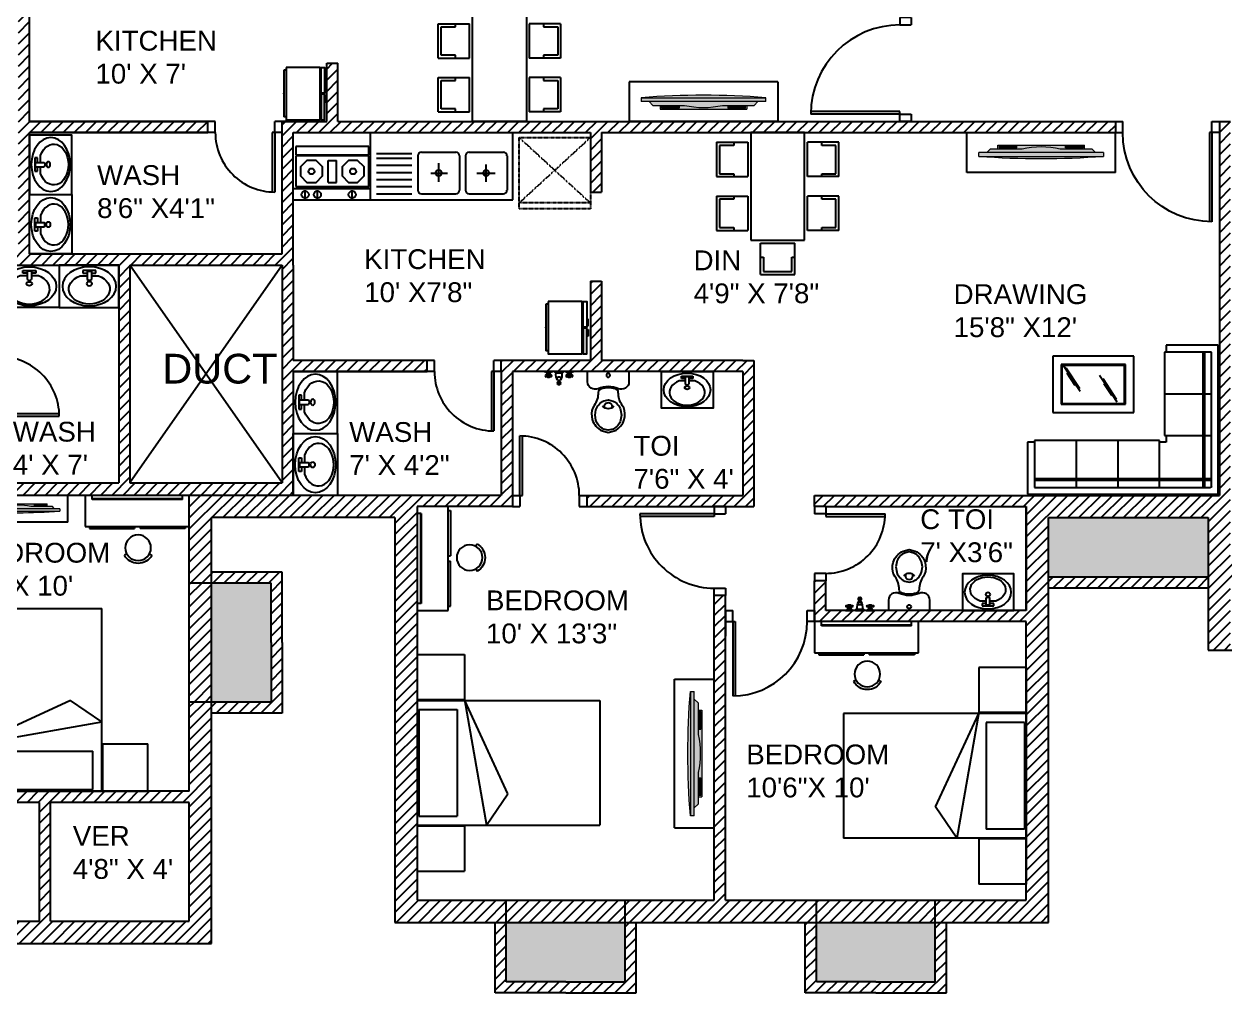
# Model space of a CAD drawing. Header units: inches. Extents: x -13968999 to -13960898, y 3615467 to 3617661.
# Drawn here: x -13962834.3 to -13962349.3, y 3616153.7 to 3616545.1 of the extents above; entities that cross this region are included whole.
import ezdxf

# ---------------------------------------------------------------- set-up
doc = ezdxf.new("R2010")
doc.units = ezdxf.units.IN
doc.linetypes.add('HIDDEN', pattern=[0.375, 0.25, -0.125])
for name, color, linetype in [('DOOR', 141, 'Continuous'), ('EQUIP', 5, 'Continuous'), ('furniture', 90, 'Continuous'), ('KITCHEN', 4, 'Continuous'), ('STAIRS', 10, 'Continuous'), ('T.V.', 44, 'Continuous'), ('TEXT', 10, 'Continuous'), ('TOILET', 11, 'Continuous'), ('WALL', 141, 'Continuous'), ('WASH BASIN', 246, 'Continuous')]:
    doc.layers.add(name, color=color, linetype=linetype)
doc.layers.add('moveis', color=254, linetype='Continuous', lineweight=5)
doc.layers.add('parede', color=7, linetype='Continuous', lineweight=30)
doc.styles.get("Standard").update_dxf_attribs({"font": 'arial.ttf'})
pattern_1 = [(45, (-1074.5756, 0), (-2.2450640303, 2.2450640303), [])]

# ---------------------------------------------------------------- blocks, each defined once
blk = doc.blocks.new('*U12')
for p, q in [((0, 0), (0, 36)), ((1, 0), (1, 35.99)), ((-3, -4.5), (-3, 0)), ((-3, 0), (0, 0)), ((0, 0), (0, -4.5)), ((0, 0), (1, 0)), ((39, 0), (36, 0)), ((36, 0), (36, -4.5)), ((39, -4.5), (39, 0)), ((0, -4.5), (-3, -4.5)), ((39, -4.5), (36, -4.5))]:
    blk.add_line(p, q)
blk.add_arc((0, 0), 36, 0, 90)
blk = doc.blocks.new('*U15')
for p, q in [((0, 4.5), (-3, 4.5)), ((-3, 4.5), (-3, 0)), ((-3, 0), (0, 0)), ((0, 0), (0, 4.5)), ((0, 0), (0, -36)), ((0, 0), (1, 0)), ((1, 0), (1, -35.99)), ((39, 4.5), (36, 4.5)), ((36, 0), (36, 4.5)), ((39, 0), (36, 0)), ((39, 4.5), (39, 0))]:
    blk.add_line(p, q)
blk.add_arc((0, 0), 36, 270, 0)
blk = doc.blocks.new('*U16')
for p, q in [((-14.53, -15.74), (-11.53, -15.74)), ((-14.53, -15.74), (-14.53, -20.24)), ((-11.53, -20.24), (-11.53, -15.74)), ((18.47, -15.74), (21.47, -15.74)), ((18.47, -20.24), (18.47, -15.74)), ((21.47, -15.74), (21.47, -20.24)), ((-14.53, -20.24), (-11.53, -20.24)), ((-11.53, -20.24), (-11.53, -50.24)), ((-11.53, -20.24), (-10.53, -20.24)), ((-10.53, -20.24), (-10.53, -50.22)), ((21.47, -20.24), (18.47, -20.24))]:
    blk.add_line(p, q)
blk.add_arc((-11.53, -20.24), 30, 270, 0)
blk = doc.blocks.new('*U28')
for p, q in [((-3, -28.5), (0, -28.5)), ((-3, -33), (-3, -28.5)), ((0, -33), (0, -28.5)), ((24, -28.5), (27, -28.5)), ((24, -33), (24, -28.5)), ((27, -33), (27, -28.5)), ((-3, -33), (0, -33)), ((0, -33), (0, -57)), ((0, -33), (1, -33)), ((1, -33), (1, -56.98)), ((24, -33), (27, -33))]:
    blk.add_line(p, q)
blk.add_arc((0, -33), 24, 270, 0.0007)
blk = doc.blocks.new('*U23')
for p, q in [((0, -28.5), (-3, -28.5)), ((-3, -33), (-3, -28.5)), ((0, -33), (0, -28.5)), ((27, -28.5), (24, -28.5)), ((24, -33), (24, -28.5)), ((27, -33), (27, -28.5)), ((0, -33), (-3, -33)), ((24, -33), (23, -33)), ((23, -33), (23, -56.98)), ((27, -33), (24, -33)), ((24, -33), (24, -57))]:
    blk.add_line(p, q)
blk.add_arc((24, -33), 24, 179.9993, 270)
blk = doc.blocks.new('*U31')
for p, q in [((0, -24), (0, 0)), ((1, -24), (1, -0.02)), ((-3, -24), (0, -24)), ((-3, -24), (-3, -28.5)), ((0, -24), (0, -28.5)), ((0, -24), (1, -24)), ((24, -24), (27, -24)), ((24, -24), (24, -28.5)), ((27, -24), (27, -28.5)), ((-3, -28.5), (0, -28.5)), ((24, -28.5), (27, -28.5))]:
    blk.add_line(p, q)
blk.add_arc((0, -24), 24, 359.9993, 90)
blk = doc.blocks.new('MAT-P08')
for p, q in [((-0.075, 1.211), (-0.075, 0.686)), ((-0.075, 1.211), (2.325, 1.211)), ((0.425, 1.211), (0.425, 0.686)), ((0.435, 1.211), (0.435, -0.814)), ((1.815, 1.211), (1.815, -0.814)), ((1.825, 1.211), (1.825, 0.686)), ((2.325, 1.211), (2.325, 0.686)), ((0.535, 1.191), (0.535, 0.766)), ((0.535, 1.191), (1.715, 1.191)), ((1.715, 1.191), (1.715, 0.766)), ((-0.075, 0.686), (0.425, 0.686)), ((0.425, 0.686), (1.815, 0.443)), ((1.468, 0.207), (0.435, 0.684)), ((0.535, 0.766), (1.715, 0.766)), ((1.825, 0.686), (2.325, 0.686)), ((1.815, 0.443), (1.468, 0.207)), ((0.435, -0.814), (1.815, -0.814))]:
    blk.add_line(p, q)
blk = doc.blocks.new('bero-2')
at = {"layer": 'furniture', "color": 0, "linetype": 'ByBlock'}
for p, q in [((-0.151, 0.845), (-0.186, 0.864)), ((0.175, 0.845), (0.21, 0.864)), ((-0.75, 0.45), (0.75, 0.45)), ((-0.75, 0), (-0.75, 0.45)), ((-0.69, 0.45), (-0.69, 0.48)), ((-0.69, 0.48), (-0.04, 0.48)), ((-0.04, 0.45), (-0.04, 0.48)), ((0.69, 0.48), (0.04, 0.48)), ((0.04, 0.45), (0.04, 0.48)), ((0.69, 0.45), (0.69, 0.48)), ((0.75, 0.45), (0.75, 0)), ((0.75, 0), (-0.75, 0)), ((-0.65, 0.06), (-0.65, 0)), ((0.65, 0.06), (-0.65, 0.06)), ((0.65, 0.05), (-0.65, 0.05)), ((0.65, 0.06), (0.65, 0))]:
    blk.add_line(p, q, dxfattribs=at)
blk.add_circle((0.012, 0.756), 0.185, dxfattribs=at)
blk.add_arc((0.012, 0.756), 0.225, 28.6941, 151.3059, dxfattribs=at)
blk = doc.blocks.new('SOFA 1')
at = {"layer": 'furniture'}
for p, q in [((-13963169.4, 3616343.5), (-13963169.4, 3616658)), ((-13963168, 3616659.4), (-13962922.5, 3616659.4)), ((-13963157.9, 3616355), (-13963157.9, 3616646.5)), ((-13963156.5, 3616647.9), (-13962934, 3616647.9)), ((-13963071.8, 3616570.4), (-13963071.8, 3616647.9)), ((-13963002.9, 3616570.4), (-13963002.9, 3616647.9)), ((-13962934, 3616647.9), (-13962934, 3616570.4)), ((-13962922.5, 3616659.4), (-13962922.5, 3616573.2)), ((-13963157.9, 3616561.8), (-13963080.4, 3616561.8)), ((-13963083.3, 3616573.2), (-13963083.3, 3616561.8)), ((-13963071.8, 3616573.2), (-13963083.3, 3616573.2)), ((-13963080.4, 3616561.8), (-13963080.4, 3616355)), ((-13962934, 3616570.4), (-13963071.8, 3616570.4)), ((-13962922.5, 3616573.2), (-13962934, 3616573.2)), ((-13963033.8, 3616385.3), (-13963033.8, 3616519.2)), ((-13963033.8, 3616519.2), (-13962940.8, 3616519.2)), ((-13963020.1, 3616399), (-13963020.1, 3616505.5)), ((-13963020.1, 3616505.5), (-13962954.5, 3616505.5)), ((-13963018.8, 3616400.3), (-13963018.8, 3616504.1)), ((-13963018.8, 3616504.1), (-13962955.9, 3616504.1)), ((-13962955.9, 3616504.1), (-13962955.9, 3616400.3)), ((-13962954.5, 3616505.5), (-13962954.5, 3616399)), ((-13962940.8, 3616519.2), (-13962940.8, 3616385.3)), ((-13963080.4, 3616492.8), (-13963157.9, 3616492.8)), ((-13962998.7, 3616480.1), (-13963016.3, 3616491.5)), ((-13962977.4, 3616468), (-13963011.8, 3616490.3)), ((-13962985.7, 3616469.6), (-13963006, 3616482.8)), ((-13962972.1, 3616462.8), (-13962988.6, 3616473.5)), ((-13963080.4, 3616423.9), (-13963157.9, 3616423.9)), ((-13962981.2, 3616419.1), (-13962998.8, 3616430.5)), ((-13962959.9, 3616407), (-13962994.2, 3616429.3)), ((-13962968.2, 3616408.6), (-13962988.5, 3616421.8)), ((-13962954.6, 3616401.8), (-13962971.1, 3616412.5)), ((-13962940.8, 3616385.3), (-13963033.8, 3616385.3)), ((-13962954.5, 3616399), (-13963020.1, 3616399)), ((-13962955.9, 3616400.3), (-13963018.8, 3616400.3)), ((-13963083.3, 3616343.5), (-13963169.4, 3616343.5)), ((-13963080.4, 3616355), (-13963157.9, 3616355)), ((-13963083.3, 3616355), (-13963083.3, 3616343.5))]:
    blk.add_line(p, q, dxfattribs=at)
at = {"layer": 'furniture', "color": 8}
for p, q in [((-13963146.4, 3616647.9), (-13963146.4, 3616355)), ((-13963143.6, 3616647.9), (-13963143.6, 3616355)), ((-13962934, 3616636.4), (-13963157.9, 3616636.4)), ((-13962934, 3616633.5), (-13963157.9, 3616633.5))]:
    blk.add_line(p, q, dxfattribs=at)
at = {"layer": 'furniture'}
for centre in [(-13963168, 3616658), (-13963156.5, 3616646.5)]:
    blk.add_arc(centre, 1.37, 90, 180, dxfattribs=at)
blk = doc.blocks.new('DINNING TABLE')
at = {"layer": 'furniture', "color": 3, "linetype": 'Continuous'}
for p, q in [((-13962824.27, 3616409.17), (-13962824.27, 3616392.47)), ((-13962824.27, 3616409.17), (-13962805.98, 3616409.17)), ((-13962805.98, 3616409.17), (-13962805.98, 3616392.47)), ((-13962795.61, 3616409.17), (-13962777.33, 3616409.17)), ((-13962795.61, 3616409.17), (-13962795.61, 3616392.47)), ((-13962777.33, 3616409.17), (-13962777.33, 3616392.47)), ((-13962822.65, 3616407.55), (-13962807.56, 3616407.55)), ((-13962822.65, 3616400.04), (-13962822.65, 3616407.55)), ((-13962807.56, 3616407.55), (-13962807.56, 3616400.04)), ((-13962794.04, 3616407.55), (-13962778.91, 3616407.55)), ((-13962794.04, 3616400.04), (-13962794.04, 3616407.55)), ((-13962778.91, 3616407.55), (-13962778.91, 3616400.04)), ((-13962824.27, 3616400.04), (-13962822.65, 3616400.04)), ((-13962807.56, 3616400.04), (-13962805.98, 3616400.04)), ((-13962795.61, 3616400.04), (-13962794.04, 3616400.04)), ((-13962778.91, 3616400.04), (-13962777.33, 3616400.04)), ((-13962829.43, 3616390.9), (-13962772.17, 3616390.9)), ((-13962829.43, 3616362.24), (-13962829.43, 3616390.9)), ((-13962824.27, 3616392.47), (-13962805.98, 3616392.47)), ((-13962795.61, 3616392.47), (-13962777.33, 3616392.47)), ((-13962772.17, 3616390.9), (-13962772.17, 3616362.24)), ((-13962753.89, 3616385.68), (-13962770.55, 3616385.68)), ((-13962770.55, 3616385.68), (-13962770.55, 3616367.4)), ((-13962763.03, 3616385.68), (-13962763.03, 3616384.11)), ((-13962763.03, 3616384.11), (-13962755.46, 3616384.11)), ((-13962755.46, 3616384.11), (-13962755.46, 3616369.03)), ((-13962753.89, 3616385.68), (-13962753.89, 3616367.4)), ((-13962753.89, 3616367.4), (-13962770.55, 3616367.4)), ((-13962755.46, 3616369.03), (-13962763.03, 3616369.03)), ((-13962763.03, 3616369.03), (-13962763.03, 3616367.4)), ((-13962772.17, 3616362.24), (-13962829.43, 3616362.24)), ((-13962805.98, 3616360.66), (-13962824.27, 3616360.66)), ((-13962824.27, 3616343.96), (-13962824.27, 3616360.66)), ((-13962805.98, 3616343.96), (-13962805.98, 3616360.66)), ((-13962777.33, 3616360.66), (-13962795.61, 3616360.66)), ((-13962795.61, 3616343.96), (-13962795.61, 3616360.66)), ((-13962777.33, 3616343.96), (-13962777.33, 3616360.66)), ((-13962822.65, 3616353.1), (-13962824.27, 3616353.1)), ((-13962822.65, 3616345.53), (-13962822.65, 3616353.1)), ((-13962805.98, 3616353.1), (-13962807.56, 3616353.1)), ((-13962807.56, 3616353.1), (-13962807.56, 3616345.53)), ((-13962794.04, 3616353.1), (-13962795.61, 3616353.1)), ((-13962794.04, 3616345.53), (-13962794.04, 3616353.1)), ((-13962777.33, 3616353.1), (-13962778.91, 3616353.1)), ((-13962778.91, 3616353.1), (-13962778.91, 3616345.53)), ((-13962807.56, 3616345.53), (-13962822.65, 3616345.53)), ((-13962778.91, 3616345.53), (-13962794.04, 3616345.53)), ((-13962805.98, 3616343.96), (-13962824.27, 3616343.96)), ((-13962777.33, 3616343.96), (-13962795.61, 3616343.96))]:
    blk.add_line(p, q, dxfattribs=at)
blk = doc.blocks.new('A1138DA')
at = {"color": 0}
for p, q in [((0.091, -0.123), (0.091, 0.123)), ((0.091, 0.123), (0.161, 0.123)), ((0.109, 0.04), (0.327, 0.04)), ((0.161, 0.123), (0.161, 0.04)), ((0.161, -0.123), (0.091, -0.123)), ((0.109, -0.04), (0.327, -0.04)), ((0.161, -0.04), (0.161, -0.123))]:
    blk.add_line(p, q, dxfattribs=at)
for points in [[(0.109, 0.04), (0.109, -0.04)], [(0.234, 0.169), (0.234, 0.04)], [(0.234, -0.04), (0.234, -0.169)]]:
    blk.add_lwpolyline(points, dxfattribs=at)
for centre, radius in [((0.5, 0), 0.5), ((0.434, 0), 0.0517)]:
    blk.add_circle(centre, radius, dxfattribs=at)
for centre, radius, start, end in [((0.574, 0), 0.38, 206.4484, 153.5516), ((0.302, 0), 0.047, 301.674, 58.326)]:
    blk.add_arc(centre, radius, start, end, dxfattribs=at)
blk = doc.blocks.new('BASIN')
at = {"layer": 'WASH BASIN'}
for points in [[(0, 0), (60.9, 0), (60.9, 85.6), (0, 85.6)], [(0, 0), (60.9, 0), (60.9, -85.6), (0, -85.6)]]:
    blk.add_lwpolyline(points, close=True, dxfattribs=at)
at = {"layer": 'WASH BASIN', "xscale": -56.10109982360841, "yscale": 77.57189111412524, "zscale": 20.77818511985496, "rotation": 180}
blk.add_blockref('A1138DA', (2.5, 43.2), dxfattribs=at)
at = {"layer": 'WASH BASIN', "xscale": 56.10109982360841, "yscale": 77.57189111412524, "zscale": 20.77818511985496}
blk.add_blockref('A1138DA', (2.5, -43.2), dxfattribs=at)
blk = doc.blocks.new('A$C5C1D47C0')
at = {"layer": 'EQUIP'}
blk.add_lwpolyline([(0, 0), (0.418, 0), (0.418, 0.587), (0, 0.587)], close=True, dxfattribs=at)
at = {"layer": 'EQUIP', "xscale": -0.38475, "yscale": 0.5320000000000001, "zscale": 0.1425, "rotation": 180}
blk.add_blockref('A1138DA', (0.017, 0.296), dxfattribs=at)
blk = doc.blocks.new('WC')
blk.add_line((0.55, 0), (0, 0))
for points in [[(0.354, 0.791, -0.118657), (0.44, 0.727, -0.10025), (0.488, 0.639), (0.495, 0.597, -0.195655), (0.462, 0.45, 0.151462), (0.408, 0.28, -0.356032), (0.368, 0.231, -0.170254), (0.182, 0.231, -0.356032), (0.142, 0.28, 0.151462), (0.088, 0.45, -0.195655), (0.055, 0.597), (0.062, 0.639, -0.10025), (0.11, 0.727, -0.118657), (0.196, 0.791), (0.275, 0.81)], [(0.099, 0.579), (0.111, 0.508, 0.096427), (0.148, 0.441, 0.113835), (0.216, 0.389), (0.276, 0.378), (0.338, 0.392, 0.1129), (0.402, 0.441, 0.096427), (0.439, 0.508), (0.451, 0.579), (0.439, 0.649, 0.096427), (0.402, 0.717, 0.1129), (0.338, 0.765), (0.275, 0.78), (0.212, 0.765, 0.1129), (0.148, 0.717, 0.096427), (0.111, 0.649)]]:
    blk.add_lwpolyline(points, format="xyb", close=True)
blk.add_lwpolyline([(0.55, 0), (0.55, 0.137, 0.542623), (0.409, 0.228, -0.212019), (0.141, 0.228, 0.542623), (0, 0.137), (0, 0)], format="xyb")
blk.add_circle((0.275, 0.05), 0.025)
for centre, radius, start, end in [((0.275, 0.389), 0.105, 44.1885, 135.8115), ((0.275, 0.462), 0.05, 154.6187, 25.3813)]:
    blk.add_arc(centre, radius, start, end)
blk = doc.blocks.new('BATHROOM OBJ')
at = {"layer": 'TOILET'}
for p, q in [((-24.56, -13.96), (-24.85, -13.96)), ((-24.56, -14.25), (-24.85, -14.25)), ((-23.69, -13.96), (-23.4, -13.96)), ((-23.69, -14.25), (-23.4, -14.25)), ((-20.49, -10.91), (-19.33, -10.91)), ((-19.33, -11.49), (-20.49, -11.49)), ((-20.49, -12.36), (-19.33, -12.36)), ((-19.33, -13.52), (-20.49, -13.52)), ((-20.2, -12.36), (-20.2, -11.78)), ((-19.62, -11.78), (-19.62, -12.36)), ((-16.13, -13.96), (-16.43, -13.96)), ((-16.13, -14.25), (-16.43, -14.25)), ((-15.26, -13.96), (-14.97, -13.96)), ((-15.26, -14.25), (-14.97, -14.25)), ((-25.73, -15.85), (-22.53, -15.85)), ((-25.15, -15.56), (-23.1, -15.56)), ((-23.57, -14.98), (-24.68, -14.98)), ((-21.66, -15.85), (-18.17, -15.85)), ((-21.08, -15.27), (-18.75, -15.27)), ((-17.3, -15.85), (-14.1, -15.85)), ((-16.73, -15.56), (-14.67, -15.56)), ((-15.14, -14.98), (-16.25, -14.98))]:
    blk.add_line(p, q, dxfattribs=at)
for points in [[(-24.56, -14.69), (-24.56, -13.52), (-23.69, -13.52), (-23.69, -14.69)], [(-16.13, -14.69), (-16.13, -13.52), (-15.26, -13.52), (-15.26, -14.69)]]:
    blk.add_lwpolyline(points, close=True, dxfattribs=at)
for points in [[(-20.49, -11.49), (-20.49, -10.91)], [(-20.2, -10.62), (-19.62, -10.62)], [(-19.62, -11.78), (-20.2, -11.78)], [(-19.33, -10.91), (-19.33, -11.49)]]:
    blk.add_lwpolyline(points, dxfattribs=at)
for centre in [(-25.14, -14.11), (-24.13, -14.11), (-23.11, -14.11), (-16.72, -14.11), (-15.7, -14.11), (-14.68, -14.11)]:
    blk.add_circle(centre, 0.325, dxfattribs=at)
for centre, radius, start, end in [((-16.43, -14.69), 4.69, 150.2551, 187.125), ((-19.17, -12.94), 1.45, 156.3417, 203.6583), ((-20.21, -10.9), 0.282, 88.2224, 181.7776), ((-20.21, -11.5), 0.282, 178.2224, 271.7776), ((-19.61, -10.9), 0.282, 358.2224, 91.7776), ((-19.61, -11.5), 0.282, 268.2224, 1.7776), ((-23.4, -14.69), 4.69, 352.875, 29.7449), ((-20.66, -12.94), 1.45, 336.3417, 23.6584), ((-26.16, -14.25), 1.66, 285.2551, 344.7449), ((-22.09, -14.25), 1.66, 195.2551, 254.7449), ((-20.84, -16.09), 0.852, 106.1502, 163.8498), ((-18.99, -16.09), 0.852, 16.1502, 73.8498), ((-17.73, -14.25), 1.66, 285.2551, 344.7449), ((-13.66, -14.25), 1.66, 195.2551, 254.7449)]:
    blk.add_arc(centre, radius, start, end, dxfattribs=at)
at = {"layer": 'TOILET', "xscale": 30.34117043062729, "yscale": 30.34117043062729, "zscale": 30.34117043062729}
blk.add_blockref('WC', (-8.34, -15.85), dxfattribs=at)
at = {"layer": 'TOILET', "xscale": 35.37916646338279, "yscale": 35.37916646338279, "zscale": 35.37916646338279, "rotation": 90}
blk.add_blockref('A$C5C1D47C0', (42.31, -15.85), dxfattribs=at)
blk = doc.blocks.new('KITCHEN')
at = {"layer": 'KITCHEN'}
for p, q in [((-56, -26.6), (-56, 36.3)), ((16.3, -26.6), (16.3, 36.3)), ((149.7, -26.6), (149.7, 36.3)), ((14.8, 23.2), (-53.6, 23.2)), ((-53.6, 23.2), (-53.6, 15.6)), ((14.8, 15.6), (14.8, 23.2)), ((-53.6, 15.6), (14.8, 15.6)), ((14.8, 14.6), (-53.6, 14.6)), ((-53.6, 14.6), (-53.6, -14.2)), ((14.8, -14.2), (14.8, 14.6)), ((21.9, 16.8), (55.2, 16.8)), ((21.9, 12.3), (55.2, 12.3)), ((60.8, 14.6), (60.8, -17.7)), ((64.1, 17.9), (96.4, 17.9)), ((99.7, 14.6), (99.7, -17.7)), ((105.2, 14.6), (105.2, -17.7)), ((108.6, 17.9), (140.8, 17.9)), ((144.2, 14.6), (144.2, -17.7)), ((-23.3, 10.3), (-15.6, 10.3)), ((-23.3, -10.3), (-23.3, 10.3)), ((-15.6, -10.3), (-15.6, 10.3)), ((21.9, 5.7), (55.2, 5.7)), ((80.2, -9.7), (80.2, 7.8)), ((124.7, -9.7), (124.7, 6.5)), ((-23.3, -10.3), (-15.6, -10.3)), ((21.9, -1), (55.2, -1)), ((21.9, -7.7), (55.2, -7.7)), ((72.7, -1.6), (88.5, -1.6)), ((116, -1.6), (133, -1.6)), ((-56, -16.2), (16.3, -16.2)), ((-53.6, -14.2), (14.8, -14.2)), ((-45, -26.1), (-45, -17.5)), ((-33.2, -26.1), (-33.2, -17.5)), ((-0.8, -26.1), (-0.8, -17.5)), ((21.9, -14.3), (55.2, -14.3)), ((21.9, -21), (55.2, -21)), ((64.1, -21), (96.4, -21)), ((108.6, -21), (140.8, -21)), ((-56, -26.6), (149.7, -26.6))]:
    blk.add_line(p, q, dxfattribs=at)
at = {"layer": 'KITCHEN', "linetype": 'HIDDEN'}
for p, q in [((155.6, 31.6), (222.3, 31.6)), ((222.3, 31.6), (155.6, -29.6)), ((155.6, 31.6), (222.3, -29.6)), ((155.6, -35.1), (155.6, 31.6)), ((222.3, 31.6), (222.3, -35.1)), ((222.3, -29.6), (155.6, -29.6)), ((222.3, -35.1), (155.6, -35.1))]:
    blk.add_line(p, q, dxfattribs=at)
at = {"layer": 'KITCHEN'}
for points in [[(-43.2, 10.3), (-49.2, 4.3), (-49.2, -4.3), (-43.2, -10.3), (-34.7, -10.3), (-28.6, -4.3), (-28.6, 4.3), (-34.7, 10.3)], [(-4.3, 10.3), (-10.3, 4.3), (-10.3, -4.3), (-4.3, -10.3), (4.3, -10.3), (10.3, -4.3), (10.3, 4.3), (4.3, 10.3)]]:
    blk.add_lwpolyline(points, close=True, dxfattribs=at)
for centre, radius in [((-38.9, 0), 2.78), ((0, 0), 2.78), ((80.2, -1.6), 2.78), ((124.7, -1.6), 2.78), ((-44.9, -21.8), 3.34), ((-33.4, -21.8), 3.34), ((-0.8, -21.8), 3.34)]:
    blk.add_circle(centre, radius, dxfattribs=at)
for centre, start, end in [((64.1, 14.6), 90, 180), ((96.4, 14.6), 0, 90), ((108.6, 14.6), 90, 180), ((140.8, 14.6), 0, 90), ((64.1, -17.7), 180, 270), ((96.4, -17.7), 270, 0), ((108.6, -17.7), 180, 270), ((140.8, -17.7), 270, 0)]:
    blk.add_arc(centre, 3.34, start, end, dxfattribs=at)
blk = doc.blocks.new('FRIDGE')
at = {"layer": 'KITCHEN'}
for p, q in [((-41.3, 63.5), (40.3, 63.5)), ((-41.3, 59.5), (-41.3, 63.5)), ((40.3, 59.5), (40.3, 63.5)), ((-15.1, -10.2), (-15.1, -7.8)), ((-3.1, -10.2), (-15.1, -10.2)), ((-3.1, -7.8), (-3.1, -10.2)), ((3.1, -7.8), (3.1, -10.2)), ((3.1, -10.2), (15.1, -10.2)), ((15.1, -10.2), (15.1, -7.8))]:
    blk.add_line(p, q, dxfattribs=at)
for points in [[(-45.9, 59.5), (45.9, 59.5), (45.9, 0), (-45.9, 0)], [(-45.9, -1.7), (-45.9, -7.8), (-1, -7.8), (-1, -1.7)], [(45.9, -1.7), (45.9, -7.8), (1, -7.8), (1, -1.7)]]:
    blk.add_lwpolyline(points, close=True, dxfattribs=at)
blk.add_point((-0.5, 63.5), dxfattribs=at)
blk = doc.blocks.new('PLASMA 2')
at = {"layer": 'moveis', "lineweight": 5, "ltscale": 0.08}
h = blk.add_hatch(dxfattribs=at)
h.set_pattern_fill('_USER,_O', color=0, scale=0.008, double=1, pattern_type=0)
h.set_pattern_definition([(360, (-4.134502, -6.848382), (2e-18, 0.008), []), (90, (-4.134502, -6.848382), (-0.008, 2e-18), [])])
h.paths.add_polyline_path([(-0.21, -0.097), (-0.362, -0.097), (-0.362, -0.111), (-0.21, -0.111)])
h = blk.add_hatch(dxfattribs=at)
h.set_pattern_fill('_USER,_O', color=0, scale=0.008, double=1, pattern_type=0)
h.set_pattern_definition([(180, (4.134502, -6.848382), (2e-18, 0.008), []), (90, (4.134502, -6.848382), (0.008, -1e-18), [])])
h.paths.add_polyline_path([(0.21, -0.097), (0.362, -0.097), (0.362, -0.111), (0.21, -0.111)])
at = {"layer": 'parede', "ltscale": 0.08}
h = blk.add_hatch(color=252, dxfattribs=at)
h.dxf.hatch_style = 1
h.set_gradient(color1=(131, 136, 145), one_color=1, tint=1, name='CURVED')
h.paths.add_polyline_path([(-0.535, -0.022), (0.535, -0.022, 0.040195)])
h = blk.add_hatch(color=252, dxfattribs=at)
h.dxf.hatch_style = 1
h.set_gradient(color1=(131, 136, 145), color2=(0, 0, 0), one_color=1, name='CURVED')
h.paths.add_polyline_path([(0.535, -0.022), (-0.535, -0.022), (-0.535, -0.055), (0.535, -0.055)])
h = blk.add_hatch(color=252, dxfattribs=at)
h.dxf.hatch_style = 1
h.set_gradient(color1=(131, 136, 145), one_color=1, tint=1, name='CYLINDER')
h.paths.add_polyline_path([(0.467, -0.055), (-0.467, -0.055), (-0.436, -0.088), (-0.164, -0.088, 0.114423), (0.164, -0.088), (0.436, -0.088)])
h = blk.add_hatch(color=252, dxfattribs=at)
h.dxf.hatch_style = 1
h.set_gradient(color1=(131, 136, 145), color2=(0, 0, 0), one_color=1, name='CURVED')
h.paths.add_polyline_path([(0.372, -0.088), (0.164, -0.088, -0.114423), (-0.164, -0.088), (-0.372, -0.088), (-0.372, -0.12), (0.372, -0.12)])
h.paths.add_polyline_path([(-0.21, -0.111), (-0.362, -0.111), (-0.362, -0.097), (-0.21, -0.097)], flags=16)
h.paths.add_polyline_path([(0.21, -0.111), (0.21, -0.097), (0.362, -0.097), (0.362, -0.111)], flags=16)
at = {"layer": 'moveis', "color": 0, "lineweight": 9, "ltscale": 0.08}
for p, q in [((-0.535, -0.022), (-0.535, -0.055)), ((0.535, -0.055), (-0.535, -0.055)), ((-0.467, -0.055), (-0.436, -0.088)), ((-0.436, -0.088), (-0.164, -0.088)), ((-0.372, -0.088), (-0.372, -0.12)), ((0.164, -0.088), (0.436, -0.088)), ((0.372, -0.088), (0.372, -0.12)), ((0.467, -0.055), (0.436, -0.088)), ((0.535, -0.055), (0.535, -0.022)), ((-0.372, -0.12), (0.372, -0.12))]:
    blk.add_line(p, q, dxfattribs=at)
at = {"layer": 'moveis', "color": 0, "lineweight": 5, "ltscale": 0.08}
blk.add_line((-0.535, -0.022), (0.535, -0.022), dxfattribs=at)
for points in [[(-0.362, -0.097), (-0.21, -0.097), (-0.21, -0.111), (-0.362, -0.111)], [(0.362, -0.097), (0.21, -0.097), (0.21, -0.111), (0.362, -0.111)]]:
    blk.add_lwpolyline(points, close=True, dxfattribs=at)
at = {"layer": 'moveis', "color": 0, "lineweight": 9, "ltscale": 0.08}
for centre, radius, start, end in [((0, -6.666), 6.666, 85.3965, 94.6035), ((0, 0.618), 0.724, 256.9449, 283.0551)]:
    blk.add_arc(centre, radius, start, end, dxfattribs=at)
blk = doc.blocks.new('T.V.')
for p, q in [((-13962268.96, 3616388.43), (-13962328.96, 3616388.43)), ((-13962328.96, 3616372.35), (-13962328.96, 3616388.43)), ((-13962268.96, 3616372.35), (-13962268.96, 3616388.43)), ((-13962268.96, 3616372.35), (-13962328.96, 3616372.35))]:
    blk.add_line(p, q)
at = {"layer": 'parede', "xscale": -46.96721271272321, "yscale": 46.96721271272321, "zscale": 46.96721271272321, "rotation": 180}
blk.add_blockref('PLASMA 2', (-13962298.96, 3616377.8), dxfattribs=at)

msp = doc.modelspace()

# ---------------------------------------------------------------- hatches: boundary and pattern name
at = {"true_color": 0xadddf7}
h = msp.add_hatch(dxfattribs=at)
h.set_pattern_fill('ANSI31', color=141)
h.set_pattern_definition(pattern_1)
h.paths.add_polyline_path([(-13962671.55, 3616409.24), (-13962725.55, 3616409.24), (-13962725.55, 3616447.74), (-13962725.55, 3616501.24), (-13962605.55, 3616501.24), (-13962605.55, 3616477.24), (-13962601.05, 3616477.24), (-13962601.05, 3616501.24), (-13962544.05, 3616501.24), (-13962539.55, 3616501.24), (-13962393.55, 3616501.24), (-13962393.55, 3616505.74), (-13962539.55, 3616505.74), (-13962601.05, 3616505.74), (-13962707.55, 3616505.74), (-13962707.55, 3616529.24), (-13962712.05, 3616529.24), (-13962712.05, 3616505.74), (-13962725.55, 3616505.74), (-13962730.05, 3616505.74), (-13962730.05, 3616501.24), (-13962730.05, 3616452.24), (-13962832.05, 3616452.24), (-13962832.05, 3616501.24), (-13962760.05, 3616501.24), (-13962760.05, 3616505.74), (-13962832.05, 3616505.74), (-13962832.05, 3616627.24), (-13962836.55, 3616627.24), (-13962836.55, 3616452.24), (-13962844.05, 3616452.24), (-13962968.55, 3616452.24), (-13962968.55, 3616500.24), (-13962958.55, 3616500.24), (-13962958.55, 3616553.24), (-13962963.05, 3616553.24), (-13962963.05, 3616504.74), (-13962973.05, 3616504.74), (-13962973.05, 3616500.24), (-13962973.05, 3616452.24), (-13963057.05, 3616452.24), (-13963057.05, 3616447.74), (-13962973.05, 3616447.74), (-13962973.05, 3616399.74), (-13962973.05, 3616395.24), (-13962968.55, 3616395.24), (-13962968.55, 3616447.74), (-13962848.55, 3616447.74), (-13962848.55, 3616413.74), (-13962844.05, 3616413.74), (-13962844.05, 3616447.74), (-13962796.05, 3616447.74), (-13962796.05, 3616359.74), (-13962844.05, 3616359.74), (-13962844.05, 3616383.74), (-13962848.55, 3616383.74), (-13962848.55, 3616359.74), (-13962916.55, 3616359.74), (-13962916.55, 3616354.74), (-13962725.55, 3616354.74), (-13962725.55, 3616404.74), (-13962671.55, 3616404.74)])
h.paths.add_polyline_path([(-13962730.05, 3616404.74), (-13962730.05, 3616359.74), (-13962791.55, 3616359.74), (-13962791.55, 3616447.74), (-13962730.05, 3616447.74)], flags=16)
h = msp.add_hatch(dxfattribs=at)
h.set_pattern_fill('ANSI31', color=141)
h.set_pattern_definition(pattern_1)
h.paths.add_polyline_path([(-13962420.55, 3616311.24), (-13962420.55, 3616345.74), (-13962356.05, 3616345.74), (-13962356.05, 3616321.74), (-13962356.05, 3616320.74), (-13962356.05, 3616292.24), (-13962347.05, 3616292.24), (-13962347.05, 3616320.74), (-13962294.05, 3616320.74), (-13962294.05, 3616172.24), (-13962243.05, 3616172.24), (-13962243.05, 3616181.24), (-13962285.05, 3616181.24), (-13962285.05, 3616325.24), (-13962189.05, 3616325.24), (-13962189.05, 3616329.74), (-13962347.05, 3616329.74), (-13962347.05, 3616350.24), (-13962347.05, 3616505.74), (-13962351.55, 3616505.74), (-13962351.55, 3616354.74), (-13962515.05, 3616354.74), (-13962515.05, 3616350.24), (-13962510.55, 3616350.24), (-13962429.55, 3616350.24), (-13962429.55, 3616308.24), (-13962510.55, 3616308.24), (-13962510.55, 3616320.24), (-13962515.05, 3616320.24), (-13962515.05, 3616303.74), (-13962510.55, 3616303.74), (-13962429.55, 3616303.74), (-13962429.55, 3616191.24), (-13962466.3, 3616191.24), (-13962466.3, 3616182.24), (-13962420.55, 3616182.24)])
h = msp.add_hatch(dxfattribs=at)
h.set_pattern_fill('ANSI31', color=141)
h.set_pattern_definition(pattern_1)
h.paths.add_polyline_path([(-13962639.55, 3616191.24), (-13962675.55, 3616191.24), (-13962675.55, 3616350.24), (-13962637.05, 3616350.24), (-13962637.05, 3616404.74), (-13962601.05, 3616404.74), (-13962544.05, 3616404.74), (-13962544.05, 3616354.74), (-13962607.05, 3616354.74), (-13962607.05, 3616350.24), (-13962539.55, 3616350.24), (-13962539.55, 3616404.74), (-13962539.55, 3616409.24), (-13962544.05, 3616409.24), (-13962601.05, 3616409.24), (-13962601.05, 3616441.24), (-13962605.55, 3616441.24), (-13962605.55, 3616409.24), (-13962641.55, 3616409.24), (-13962641.55, 3616404.74), (-13962641.55, 3616354.74), (-13962675.55, 3616354.74), (-13962767.55, 3616354.74), (-13962767.55, 3616319.24), (-13962758.55, 3616319.24), (-13962758.55, 3616345.74), (-13962684.55, 3616345.74), (-13962684.55, 3616182.24), (-13962639.55, 3616182.24)])
at = {"true_color": 0x139b48}
h = msp.add_hatch(color=114, dxfattribs=at)
h.dxf.hatch_style = 1
h.paths.add_polyline_path([(-13962356.05, 3616321.74), (-13962356.05, 3616345.74), (-13962420.55, 3616345.74), (-13962420.55, 3616321.74)])
at = {"true_color": 0xadddf7}
h = msp.add_hatch(dxfattribs=at)
h.set_pattern_fill('ANSI31', color=141)
h.set_pattern_definition(pattern_1)
h.paths.add_polyline_path([(-13962730.05, 3616295.24), (-13962730.05, 3616323.74), (-13962758.55, 3616323.74), (-13962758.55, 3616319.24), (-13962734.55, 3616319.24), (-13962734.55, 3616295.24), (-13962734.55, 3616271.24), (-13962758.55, 3616271.24), (-13962758.55, 3616266.74), (-13962730.05, 3616266.74)])
h = msp.add_hatch(dxfattribs=at)
h.set_pattern_fill('ANSI31', color=141)
h.set_pattern_definition(pattern_1)
h.paths.add_polyline_path([(-13962356.05, 3616320.74), (-13962356.05, 3616321.74), (-13962420.55, 3616321.74), (-13962420.55, 3616317.24), (-13962356.05, 3616317.24)])
h = msp.add_hatch(dxfattribs=at)
h.set_pattern_fill('ANSI31', color=141)
h.set_pattern_definition(pattern_1)
h.paths.add_polyline_path([(-13962758.55, 3616235.24), (-13962758.55, 3616271.24), (-13962767.55, 3616271.24), (-13962767.55, 3616235.24), (-13962823.55, 3616235.24), (-13962912.05, 3616235.24), (-13962912.05, 3616307.24), (-13962912.05, 3616318.74), (-13962916.55, 3616318.74), (-13962916.55, 3616307.24), (-13962916.55, 3616230.74), (-13962828.05, 3616230.74), (-13962828.05, 3616182.74), (-13962912.05, 3616182.74), (-13962912.05, 3616200.74), (-13962916.55, 3616200.74), (-13962916.55, 3616182.74), (-13962952.55, 3616182.74), (-13962952.55, 3616173.74), (-13962912.05, 3616173.74), (-13962823.55, 3616173.74), (-13962758.55, 3616173.74)])
h.paths.add_polyline_path([(-13962767.55, 3616182.74), (-13962823.55, 3616182.74), (-13962823.55, 3616230.74), (-13962767.55, 3616230.74)], flags=16)
h = msp.add_hatch(dxfattribs=at)
h.set_pattern_fill('ANSI31', color=141)
h.set_pattern_definition(pattern_1)
h.paths.add_polyline_path([(-13962758.55, 3616319.24), (-13962767.55, 3616319.24), (-13962767.55, 3616271.24), (-13962758.55, 3616271.24)])
at = {"true_color": 0x139b48}
h = msp.add_hatch(color=114, dxfattribs=at)
h.dxf.hatch_style = 1
h.paths.add_polyline_path([(-13962758.55, 3616271.24), (-13962734.55, 3616271.24), (-13962734.55, 3616295.24), (-13962734.55, 3616319.24), (-13962758.55, 3616319.24)])
at = {"true_color": 0xadddf7}
h = msp.add_hatch(dxfattribs=at)
h.set_pattern_fill('ANSI31', color=141)
h.set_pattern_definition(pattern_1)
h.paths.add_polyline_path([(-13962514.3, 3616191.24), (-13962551.05, 3616191.24), (-13962551.05, 3616314.24), (-13962555.55, 3616314.24), (-13962555.55, 3616191.24), (-13962591.55, 3616191.24), (-13962591.55, 3616182.24), (-13962551.05, 3616182.24), (-13962514.3, 3616182.24)])
h = msp.add_hatch(dxfattribs=at)
h.set_pattern_fill('ANSI31', color=141)
h.set_pattern_definition(pattern_1)
h.paths.add_polyline_path([(-13962591.55, 3616191.24), (-13962639.55, 3616191.24), (-13962639.55, 3616182.24), (-13962591.55, 3616182.24)])
h = msp.add_hatch(dxfattribs=at)
h.set_pattern_fill('ANSI31', color=141)
h.set_pattern_definition(pattern_1)
h.paths.add_polyline_path([(-13962466.3, 3616191.24), (-13962514.3, 3616191.24), (-13962514.3, 3616182.24), (-13962466.3, 3616182.24)])
h = msp.add_hatch(dxfattribs=at)
h.set_pattern_fill('ANSI31', color=141)
h.set_pattern_definition(pattern_1)
h.paths.add_polyline_path([(-13962587.05, 3616182.24), (-13962591.55, 3616182.24), (-13962591.55, 3616158.24), (-13962599.55, 3616158.24), (-13962615.55, 3616158.24), (-13962631.55, 3616158.24), (-13962639.55, 3616158.24), (-13962639.55, 3616182.24), (-13962644.05, 3616182.24), (-13962644.05, 3616153.74), (-13962615.55, 3616153.74), (-13962587.05, 3616153.74)])
at = {"true_color": 0x139b48}
h = msp.add_hatch(color=114, dxfattribs=at)
h.dxf.hatch_style = 1
h.paths.add_polyline_path([(-13962591.55, 3616182.24), (-13962639.55, 3616182.24), (-13962639.55, 3616158.24), (-13962631.55, 3616158.24), (-13962615.55, 3616158.24), (-13962599.55, 3616158.24), (-13962591.55, 3616158.24)])
at = {"true_color": 0xadddf7}
h = msp.add_hatch(dxfattribs=at)
h.set_pattern_fill('ANSI31', color=141)
h.set_pattern_definition(pattern_1)
h.paths.add_polyline_path([(-13962514.3, 3616182.24), (-13962518.8, 3616182.24), (-13962518.8, 3616153.74), (-13962490.3, 3616153.74), (-13962461.8, 3616153.74), (-13962461.8, 3616182.24), (-13962466.3, 3616182.24), (-13962466.3, 3616158.24), (-13962474.3, 3616158.24), (-13962490.3, 3616158.24), (-13962506.3, 3616158.24), (-13962514.3, 3616158.24)])
at = {"true_color": 0x139b48}
h = msp.add_hatch(color=114, dxfattribs=at)
h.dxf.hatch_style = 1
h.paths.add_polyline_path([(-13962466.3, 3616182.24), (-13962514.3, 3616182.24), (-13962514.3, 3616158.24), (-13962506.3, 3616158.24), (-13962490.3, 3616158.24), (-13962474.3, 3616158.24), (-13962466.3, 3616158.24)])

# ---------------------------------------------------------------- linework, layer by layer
at = {"color": 141, "true_color": 0xadddf7}
for p, q in [((-13962730.05, 3616447.74), (-13962791.55, 3616359.74)), ((-13962730.05, 3616359.74), (-13962791.55, 3616447.74))]:
    msp.add_line(p, q, dxfattribs=at)
at = {"layer": 'WALL', "color": 141, "true_color": 0xadddf7}
for p, q in [((-13962832.05, 3616505.74), (-13962832.05, 3616627.24)), ((-13962712.05, 3616505.74), (-13962712.05, 3616529.24)), ((-13962712.05, 3616529.24), (-13962707.55, 3616529.24)), ((-13962707.55, 3616505.74), (-13962707.55, 3616529.24)), ((-13962832.05, 3616505.74), (-13962760.05, 3616505.74)), ((-13962760.05, 3616505.74), (-13962832.05, 3616505.74)), ((-13962760.05, 3616501.24), (-13962760.05, 3616505.74)), ((-13962725.55, 3616505.74), (-13962730.05, 3616505.74)), ((-13962730.05, 3616501.24), (-13962730.05, 3616505.74)), ((-13962730.05, 3616505.74), (-13962712.05, 3616505.74)), ((-13962725.55, 3616505.74), (-13962712.05, 3616505.74)), ((-13962707.55, 3616505.74), (-13962668.55, 3616505.74)), ((-13962707.55, 3616505.74), (-13962601.05, 3616505.74)), ((-13962601.05, 3616505.74), (-13962539.55, 3616505.74)), ((-13962539.55, 3616505.74), (-13962393.55, 3616505.74)), ((-13962393.55, 3616505.74), (-13962393.55, 3616501.24)), ((-13962351.55, 3616505.74), (-13962351.55, 3616354.74)), ((-13962351.55, 3616505.74), (-13962347.05, 3616505.74)), ((-13962832.05, 3616452.24), (-13962832.05, 3616501.24)), ((-13962760.05, 3616501.24), (-13962832.05, 3616501.24)), ((-13962832.05, 3616501.24), (-13962760.05, 3616501.24)), ((-13962730.05, 3616452.24), (-13962730.05, 3616501.24)), ((-13962725.55, 3616447.74), (-13962725.55, 3616501.24)), ((-13962725.55, 3616501.24), (-13962605.55, 3616501.24)), ((-13962725.55, 3616501.24), (-13962707.55, 3616501.24)), ((-13962707.55, 3616501.24), (-13962664.05, 3616501.24)), ((-13962605.55, 3616501.24), (-13962605.55, 3616477.24)), ((-13962605.55, 3616501.24), (-13962605.55, 3616477.24)), ((-13962601.05, 3616501.24), (-13962601.05, 3616477.24)), ((-13962601.05, 3616501.24), (-13962544.05, 3616501.24)), ((-13962544.05, 3616501.24), (-13962539.55, 3616501.24)), ((-13962539.55, 3616501.24), (-13962393.55, 3616501.24)), ((-13962605.55, 3616477.24), (-13962601.05, 3616477.24)), ((-13962832.05, 3616452.24), (-13962730.05, 3616452.24)), ((-13962832.05, 3616452.24), (-13962791.55, 3616452.24)), ((-13962844.05, 3616447.74), (-13962796.05, 3616447.74)), ((-13962844.05, 3616447.74), (-13962832.05, 3616447.74)), ((-13962832.05, 3616447.74), (-13962796.05, 3616447.74)), ((-13962796.05, 3616447.74), (-13962796.05, 3616359.74)), ((-13962791.55, 3616447.74), (-13962791.55, 3616359.74)), ((-13962791.55, 3616447.74), (-13962730.05, 3616447.74)), ((-13962730.05, 3616447.74), (-13962730.05, 3616404.74)), ((-13962725.55, 3616447.74), (-13962725.55, 3616409.24)), ((-13962605.55, 3616441.24), (-13962601.05, 3616441.24)), ((-13962605.55, 3616441.24), (-13962605.55, 3616409.24)), ((-13962601.05, 3616441.24), (-13962601.05, 3616409.24)), ((-13962671.55, 3616409.24), (-13962725.55, 3616409.24)), ((-13962671.55, 3616404.74), (-13962671.55, 3616409.24)), ((-13962605.55, 3616409.24), (-13962641.55, 3616409.24)), ((-13962641.55, 3616404.74), (-13962641.55, 3616409.24)), ((-13962544.05, 3616409.24), (-13962601.05, 3616409.24)), ((-13962544.05, 3616409.24), (-13962539.55, 3616409.24)), ((-13962539.55, 3616409.24), (-13962539.55, 3616404.74)), ((-13962730.05, 3616404.74), (-13962730.05, 3616359.74)), ((-13962725.55, 3616404.74), (-13962725.55, 3616354.74)), ((-13962725.55, 3616404.74), (-13962671.55, 3616404.74)), ((-13962671.55, 3616404.74), (-13962725.55, 3616404.74)), ((-13962641.55, 3616404.74), (-13962641.55, 3616354.74)), ((-13962601.05, 3616404.74), (-13962637.05, 3616404.74)), ((-13962637.05, 3616404.74), (-13962637.05, 3616350.24)), ((-13962544.05, 3616404.74), (-13962629.55, 3616404.74)), ((-13962544.05, 3616404.74), (-13962605.55, 3616404.74)), ((-13962544.05, 3616404.74), (-13962544.05, 3616354.74)), ((-13962539.55, 3616404.74), (-13962539.55, 3616350.24)), ((-13962844.05, 3616359.74), (-13962796.05, 3616359.74)), ((-13962791.55, 3616359.74), (-13962730.05, 3616359.74)), ((-13962641.55, 3616354.74), (-13962916.55, 3616354.74)), ((-13962767.55, 3616235.24), (-13962767.55, 3616354.74)), ((-13962641.55, 3616354.74), (-13962675.55, 3616354.74)), ((-13962607.05, 3616354.74), (-13962544.05, 3616354.74)), ((-13962607.05, 3616354.74), (-13962607.05, 3616350.24)), ((-13962539.55, 3616357.24), (-13962539.55, 3616354.74)), ((-13962515.05, 3616354.74), (-13962351.55, 3616354.74)), ((-13962515.05, 3616350.24), (-13962515.05, 3616354.74)), ((-13962637.05, 3616350.24), (-13962675.55, 3616350.24)), ((-13962675.55, 3616350.24), (-13962675.55, 3616191.24)), ((-13962607.05, 3616350.24), (-13962539.55, 3616350.24)), ((-13962510.55, 3616350.24), (-13962515.05, 3616350.24)), ((-13962510.55, 3616350.24), (-13962429.55, 3616350.24)), ((-13962429.55, 3616311.24), (-13962429.55, 3616350.24)), ((-13962429.55, 3616350.24), (-13962429.55, 3616308.24)), ((-13962758.55, 3616235.24), (-13962758.55, 3616345.74)), ((-13962684.55, 3616345.74), (-13962758.55, 3616345.74)), ((-13962684.55, 3616345.74), (-13962684.55, 3616182.24)), ((-13962420.55, 3616311.24), (-13962420.55, 3616345.74)), ((-13962420.55, 3616345.74), (-13962356.05, 3616345.74)), ((-13962356.05, 3616345.74), (-13962356.05, 3616320.74)), ((-13962356.05, 3616345.74), (-13962356.05, 3616321.74)), ((-13962730.05, 3616323.74), (-13962758.55, 3616323.74)), ((-13962730.05, 3616295.24), (-13962730.05, 3616323.74)), ((-13962515.05, 3616303.74), (-13962515.05, 3616320.24)), ((-13962510.55, 3616320.24), (-13962515.05, 3616320.24)), ((-13962510.55, 3616308.24), (-13962510.55, 3616320.24)), ((-13962356.05, 3616321.74), (-13962420.55, 3616321.74)), ((-13962356.05, 3616320.74), (-13962356.05, 3616292.24)), ((-13962734.55, 3616319.24), (-13962767.55, 3616319.24)), ((-13962734.55, 3616295.24), (-13962734.55, 3616319.24)), ((-13962356.05, 3616317.24), (-13962420.55, 3616317.24)), ((-13962555.55, 3616191.24), (-13962555.55, 3616314.24)), ((-13962551.05, 3616314.24), (-13962555.55, 3616314.24)), ((-13962551.05, 3616191.24), (-13962551.05, 3616314.24)), ((-13962429.55, 3616308.24), (-13962429.55, 3616311.24)), ((-13962420.55, 3616182.24), (-13962420.55, 3616311.24)), ((-13962429.55, 3616308.24), (-13962510.55, 3616308.24)), ((-13962551.05, 3616303.74), (-13962551.05, 3616297.84)), ((-13962510.55, 3616303.74), (-13962515.05, 3616303.74)), ((-13962429.55, 3616303.74), (-13962510.55, 3616303.74)), ((-13962429.55, 3616191.24), (-13962429.55, 3616303.74)), ((-13962734.55, 3616295.24), (-13962734.55, 3616271.24)), ((-13962730.05, 3616295.24), (-13962730.05, 3616266.74)), ((-13962356.05, 3616292.24), (-13962294.05, 3616292.24)), ((-13962734.55, 3616271.24), (-13962767.55, 3616271.24)), ((-13962730.05, 3616266.74), (-13962758.55, 3616266.74)), ((-13962806.23, 3616235.24), (-13962912.05, 3616235.24)), ((-13962767.55, 3616235.24), (-13962823.55, 3616235.24)), ((-13962758.55, 3616173.74), (-13962758.55, 3616235.24)), ((-13962828.05, 3616230.74), (-13962916.55, 3616230.74)), ((-13962828.05, 3616182.74), (-13962828.05, 3616230.74)), ((-13962823.55, 3616182.74), (-13962823.55, 3616230.74)), ((-13962767.55, 3616230.74), (-13962823.55, 3616230.74)), ((-13962767.55, 3616182.74), (-13962767.55, 3616230.74)), ((-13962675.55, 3616191.24), (-13962555.55, 3616191.24)), ((-13962639.55, 3616158.24), (-13962639.55, 3616191.24)), ((-13962591.55, 3616158.24), (-13962591.55, 3616191.24)), ((-13962555.55, 3616191.24), (-13962555.55, 3616191.24)), ((-13962551.05, 3616191.24), (-13962429.55, 3616191.24)), ((-13962514.3, 3616158.24), (-13962514.3, 3616191.24)), ((-13962466.3, 3616158.24), (-13962466.3, 3616191.24)), ((-13962912.05, 3616182.74), (-13962828.05, 3616182.74)), ((-13962823.55, 3616182.74), (-13962767.55, 3616182.74)), ((-13962684.55, 3616182.24), (-13962551.05, 3616182.24)), ((-13962644.05, 3616153.74), (-13962644.05, 3616182.24)), ((-13962587.05, 3616153.74), (-13962587.05, 3616182.24)), ((-13962555.55, 3616182.24), (-13962420.55, 3616182.24)), ((-13962518.8, 3616153.74), (-13962518.8, 3616182.24)), ((-13962461.8, 3616153.74), (-13962461.8, 3616182.24)), ((-13962912.05, 3616173.74), (-13962823.55, 3616173.74)), ((-13962823.55, 3616173.74), (-13962758.55, 3616173.74)), ((-13962631.55, 3616158.24), (-13962639.55, 3616158.24)), ((-13962615.55, 3616158.24), (-13962631.55, 3616158.24)), ((-13962615.55, 3616158.24), (-13962599.55, 3616158.24)), ((-13962599.55, 3616158.24), (-13962591.55, 3616158.24)), ((-13962506.3, 3616158.24), (-13962514.3, 3616158.24)), ((-13962490.3, 3616158.24), (-13962506.3, 3616158.24)), ((-13962490.3, 3616158.24), (-13962474.3, 3616158.24)), ((-13962474.3, 3616158.24), (-13962466.3, 3616158.24)), ((-13962615.55, 3616153.74), (-13962644.05, 3616153.74)), ((-13962615.55, 3616153.74), (-13962587.05, 3616153.74)), ((-13962490.3, 3616153.74), (-13962518.8, 3616153.74)), ((-13962490.3, 3616153.74), (-13962461.8, 3616153.74))]:
    msp.add_line(p, q, dxfattribs=at)

# ---------------------------------------------------------------- block references
at = {"layer": 'DOOR', "color": 141, "true_color": 0xadddf7}
for name, p, rotation in [('*U12', (-13962480.55, 3616508.74), 90), ('*U28', (-13962877.05, 3616386.74), 90), ('*U16', (-13962535.31, 3616335.71), 270), ('*U23', (-13962543.55, 3616323.24), 90)]:
    msp.add_blockref(name, p, dxfattribs=dict(at, rotation=rotation))
for name, p in [('*U23', (-13962757.05, 3616534.24)), ('*U23', (-13962668.55, 3616437.74)), ('*U31', (-13962634.05, 3616378.74)), ('*U16', (-13962536.52, 3616323.98))]:
    msp.add_blockref(name, p, dxfattribs=at)
at = {"layer": 'DOOR', "color": 141, "true_color": 0xadddf7, "xscale": -1}
msp.add_blockref('*U15', (-13962354.55, 3616501.24), dxfattribs=at)
at = {"layer": 'furniture', "color": 141, "true_color": 0xadddf7, "xscale": -28.00000000255396, "yscale": 28.00000000255396, "zscale": 28.00000000255396}
for p, rotation in [((-13962788.55, 3616354.74), 180), ((-13962675.55, 3616329.24), 270), ((-13962494.05, 3616303.74), 180)]:
    msp.add_blockref('bero-2', p, dxfattribs=dict(at, rotation=rotation))
at = {"layer": 'KITCHEN', "color": 141, "true_color": 0xadddf7, "xscale": -0.2311085672369792, "yscale": 0.2311085672369792, "zscale": 0.2311085672369792, "rotation": 90}
for p in [(-13962714.7, 3616517), (-13962608.87, 3616422.47)]:
    msp.add_blockref('FRIDGE', p, dxfattribs=at)
at = {"layer": 'KITCHEN', "color": 141, "true_color": 0xadddf7, "xscale": 0.431167266780431, "yscale": 0.431167266780431, "zscale": 0.431167266780431}
msp.add_blockref('KITCHEN', (-13962701.42, 3616485.61), dxfattribs=at)
at = {"layer": 'STAIRS', "color": 141, "true_color": 0xadddf7}
for name, p, xscale, yscale, zscale, rotation in [('DINNING TABLE', (-11221393.33, 14200467.64), 0.758009825725801, 0.758009825725801, 0.758009825725801, 90), ('DINNING TABLE', (-11221280.95, -6967460.66), -0.758009825725801, 0.758009825725801, 0.758009825725801, 90), ('SOFA 1', (-14844145.01, 7020774.53), -0.2438142272060984, 0.2438142272060984, 0.2438142272060984, 270)]:
    msp.add_blockref(name, p, dxfattribs=dict(at, xscale=xscale, yscale=yscale, zscale=zscale, rotation=rotation))
at = {"layer": 'T.V.', "color": 141, "true_color": 0xadddf7, "xscale": -1, "rotation": 180}
msp.add_blockref('T.V.', (-260.94, 7232894.17), dxfattribs=at)
at = {"layer": 'T.V.', "color": 141, "true_color": 0xadddf7}
msp.add_blockref('T.V.', (-124.59, 112.8), dxfattribs=at)
at = {"layer": 'T.V.', "color": 141, "true_color": 0xadddf7, "xscale": 0.6714276214440663, "yscale": 0.6714276214440663, "zscale": 0.6714276214440663}
msp.add_blockref('T.V.', (-4588163.56, 1188211.65), dxfattribs=at)
at = {"layer": 'T.V.', "color": 141, "true_color": 0xadddf7, "rotation": 270}
msp.add_blockref('T.V.', (-17578943.99, -10346048.51), dxfattribs=at)
at = {"layer": 'TOILET', "color": 141, "true_color": 0xadddf7, "xscale": -1, "rotation": 180}
msp.add_blockref('BATHROOM OBJ', (-13962598.36, 3616388.89), dxfattribs=at)
at = {"layer": 'TOILET', "color": 141, "true_color": 0xadddf7}
msp.add_blockref('BATHROOM OBJ', (-13962476.86, 3616324.09), dxfattribs=at)
at = {"layer": 'TOILET', "color": 141, "true_color": 0xadddf7, "yscale": 36.47116831024228, "zscale": 36.47116831024228}
for p, xscale, rotation in [((-13962869.07, 3616279.39), -36.47116831024228, 180), ((-13962631.4, 3616287.75), -36.47116831024228, 90), ((-13962473.7, 3616282.5), 36.47116831024228, 270)]:
    msp.add_blockref('MAT-P08', p, dxfattribs=dict(at, xscale=xscale, rotation=rotation))
at = {"layer": 'WASH BASIN', "color": 141, "true_color": 0xadddf7}
for p, xscale, yscale, zscale in [((-13962832.05, 3616476.24), 0.2805108573824266, 0.2805108573824266, 0.2805108573824266), ((-13962725.55, 3616379.74), 0.2921988097874212, 0.2921988097874212, 0.2921988097874212)]:
    msp.add_blockref('BASIN', p, dxfattribs=dict(at, xscale=xscale, yscale=yscale, zscale=zscale))
at = {"layer": 'WASH BASIN', "color": 141, "true_color": 0xadddf7, "xscale": -0.2805108573824266, "yscale": 0.2805108573824266, "zscale": 0.2805108573824266, "rotation": 90}
msp.add_blockref('BASIN', (-13962820.05, 3616447.74), dxfattribs=at)

# ---------------------------------------------------------------- texts
at = {"layer": 'TEXT', "color": 240, "true_color": 0xed1f24, "attachment_point": 1}
for s, width, insert, char_height in [("KITCHEN\\P10' X 7'", 41.8671, (-13962805.45, 3616542.38), 8), ('WASH\\P8\'6" X4\'1"', 56.2007, (-13962804.79, 3616488.1), 8), ('KITCHEN\\P10\' X7\'8"', 53.8419, (-13962696.92, 3616454.13), 8), ('DIN\\P4\'9" X 7\'8"', 60.7726, (-13962563.9, 3616453.67), 8), ('DRAWING\\P15\'8" X12\'', 67.0541, (-13962458.89, 3616440), 8), ('DUCT', 32.1361, (-13962778.47, 3616411.91), 12), ("WASH\\P4' X 7'", 41.8671, (-13962838.82, 3616384.45), 8), ('WASH\\P7\' X 4\'2"', 41.8671, (-13962702.96, 3616384.32), 8), ('TOI\\P7\'6" X 4\'', 41.8671, (-13962588.19, 3616378.76), 8), ('C TOI\\P7\' X3\'6"', 41.8671, (-13962472.37, 3616349.1), 8), ("BEDROOM\\P12' X 10'", 41.8671, (-13962857.22, 3616335.57), 8), ('BEDROOM\\P10\' X 13\'3"', 61.915, (-13962647.74, 3616316.31), 8), ('BEDROOM\\P10\'6"X 10\'', 56.8438, (-13962542.63, 3616254.09), 8), ('VER \\P4\'8" X 4\'', 41.8671, (-13962814.59, 3616221.18), 8)]:
    msp.add_mtext_dynamic_manual_height_columns(s, width=width, gutter_width=12.5, heights=[0], dxfattribs=dict(at, insert=insert, char_height=char_height))

doc.saveas('drawing.dxf')
